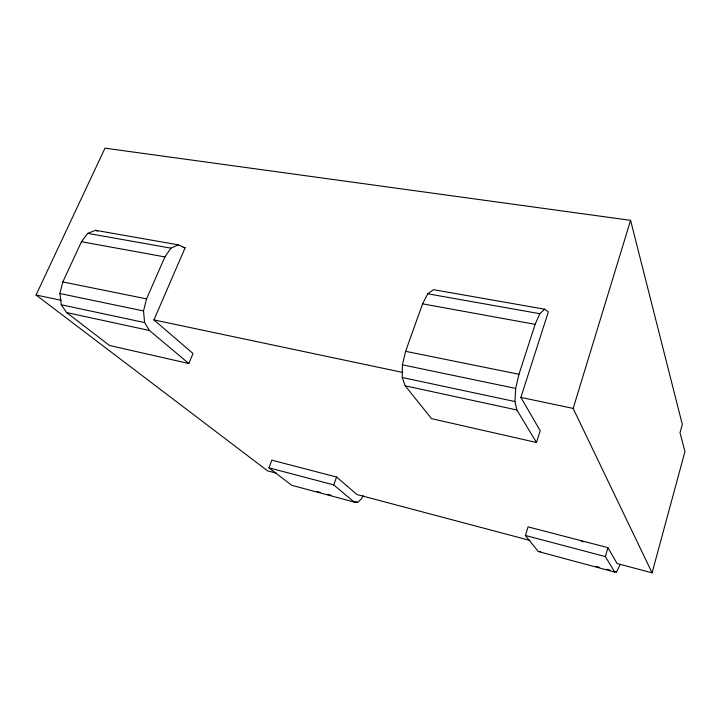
<?xml version="1.0" encoding="UTF-8"?>
<svg xmlns="http://www.w3.org/2000/svg" width="721" height="721" viewBox="0 0 721 721"><rect width="100%" height="100%" fill="white"/><g stroke="black" fill="none" stroke-linecap="round" stroke-linejoin="round"><path stroke-width="1.08" d="M402.255 377.507L402.399 364.826L405.599 351.325L422.587 303.847L427.76 293.789L433.501 289.68L544.661 309.201L548.33 311.887L520.886 397.397L540.182 430.707L536.496 442.496L431.564 418.658L405.193 385.825L402.255 377.507L514.929 401.534L516.885 409.988L536.496 442.496M514.929 401.534L515.686 388.412L518.976 374.28L535.126 324.342L539.822 313.707L544.661 309.201M188.839 363.519L149.418 330.479L144.606 322.557L143.524 310.94L146.543 298.873L164.893 256.919L170.94 248.15L178.366 244.861L185.126 247.799L153.934 319.899L193.021 353.515L188.839 363.519L109.52 345.494L66.602 312.563L61.285 304.785L59.879 293.528L62.817 281.929L81.455 241.724L87.728 233.361L95.587 230.314L178.366 244.861M620.24 564.3L616.608 571.879L614.707 572.068L538.308 551.538L525.402 535.478L528.06 526.862L607.893 547.636L617.113 563.552L652.09 572.835L684.95 451.562L680.011 432.816L682.309 424.426L630.587 220.338L105.005 148.166L36.05 294.997L267.527 470.813L276.161 473.102M614.707 572.068L605.352 556.567L607.893 547.636M652.09 572.835L573.15 408.428L630.587 220.338M354.227 502.077L333.724 484.9L336.59 477.023L271.871 460.178L268.942 467.812L291.717 485.287L354.227 502.077L357.724 502.393L361.681 498.608L363.123 495.688M538.308 551.538L540.714 551.511M182.936 247.411L185.126 247.799M87.728 233.361L170.94 248.15M427.76 293.789L539.822 313.707M81.455 241.724L164.893 256.919M422.587 303.847L535.126 324.342M62.817 281.929L146.543 298.873M405.599 351.325L518.976 374.28M59.879 293.528L143.524 310.94M402.399 364.826L515.686 388.412M36.05 294.997L61.303 300.333M153.934 319.899L402.787 372.451M520.886 397.397L573.15 408.428M61.285 304.785L144.606 322.557M66.602 312.563L149.418 330.479M405.193 385.825L516.885 409.988M268.942 467.812L333.724 484.9M525.402 535.478L605.352 556.567M529.935 540.426L356.949 494.534L336.59 477.023M316.988 491.461L320.205 492.326M327.704 494.336L330.921 495.201M354.507 501.528L357.724 502.393M596.006 566.355L599.259 567.229M606.848 569.266L610.101 570.131M614.436 571.302L616.608 571.879M95.587 230.314L97.668 231.162M580.297 540.453L583.37 541.841"/></g></svg>
